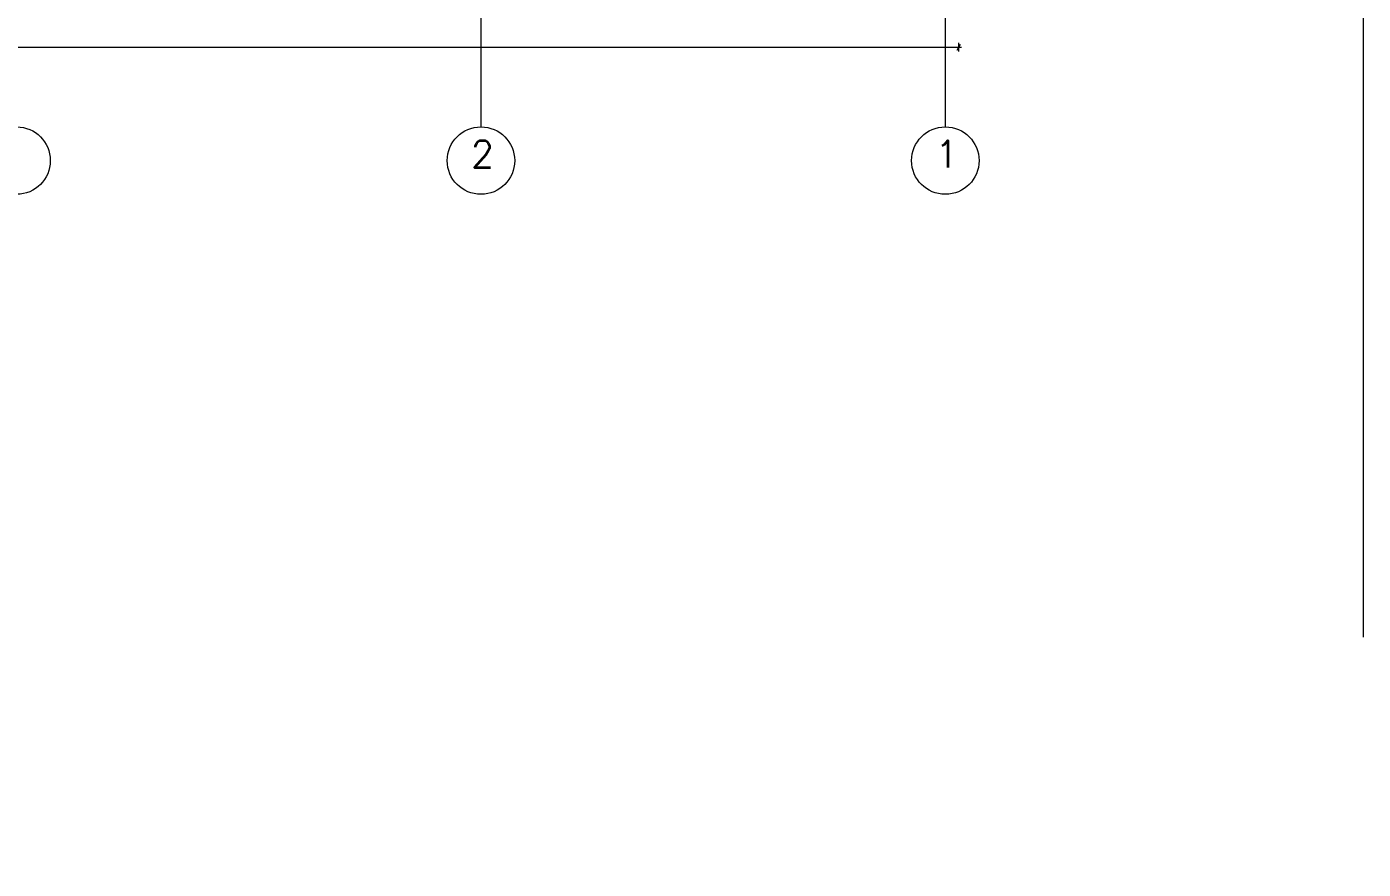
# Model space of a CAD drawing. Header units: millimetres. Extents: x 475616349 to 476941521, y 4620115302 to 4621446928.
# Drawn here: x 476739943 to 476759803, y 4620504760 to 4620517277 of the extents above; entities that cross this region are included whole.
import ezdxf

# ---------------------------------------------------------------- set-up
doc = ezdxf.new("R2010")
doc.units = ezdxf.units.MM
doc.header["$MEASUREMENT"] = 0
for name, color, linetype, lineweight in [('a-iataki_Pen_No__5_Pen_No__5_Pen_No__142', 142, 'Continuous', 0), ('New_Structural - Bearing_Pen_No__1', 1, 'Continuous', 0), ('zoma_Pen_No__142', 142, 'Continuous', 0), ('zoma_Pen_No__5_Pen_No__5_Pen_No__142', 142, 'Continuous', 0)]:
    doc.layers.add(name, color=color, linetype=linetype, lineweight=lineweight)
doc.layers.add('zoma', color=7, linetype='Continuous')
doc.styles.add('GENERATED_STYLE_2', font='arial.ttf')
doc.dimstyles.new('GENERATED_STYLE__1', dxfattribs={"dimtxt": 200, "dimasz": 64.421331, "dimexe": 0.18, "dimexo": 3, "dimgap": 0.09, "dimtad": 1, "dimtih": 1, "dimtoh": 1, "dimlfac": 0.001, "dimzin": 0, "dimdsep": 46, "dimtxsty": 'GENERATED_STYLE_2', "dimblk": 'ARROWHEAD_2', "dimblk1": 'ARROWHEAD_2', "dimblk2": 'ARROWHEAD_2', "dimcen": 0.09, "dimclrd": 142, "dimclre": 142, "dimclrt": 142, "dimadec": 0, "dimazin": 0, "dimtfac": 1, "dimtdec": 4, "dimtmove": 0, "dimatfit": 3, "dimfxl": 1, "dimtolj": 1, "dimtzin": 0, "dimarcsym": 0})

# ---------------------------------------------------------------- blocks, each defined once
blk = doc.blocks.new('*D206', base_point=(476577134, 4620325126))
at = {"layer": 'zoma_Pen_No__142', "color": 142, "linetype": 'Continuous', "lineweight": 0, "transparency": 16777216}
for p, q in [((476711951, 4620516973), (476711992, 4620516973)), ((476712017, 4620517016), (476711968, 4620516931)), ((476711992, 4620516910), (476711992, 4620517037)), ((476711992, 4620516973), (476753792, 4620516973)), ((476753768, 4620516931), (476753817, 4620517016)), ((476753792, 4620516910), (476753792, 4620517037)), ((476753792, 4620516973), (476753833, 4620516973))]:
    blk.add_line(p, q, dxfattribs=at)
at = {"layer": 'zoma_Pen_No__142', "color": 142, "lineweight": 0, "transparency": 16777216, "insert": (476732550, 4620517013), "char_height": 200, "attachment_point": 7, "style": 'GENERATED_STYLE_2'}
blk.add_mtext('\\A1;{\\pql;\\fArial CYR|b0|i0|c204|p34;41.80}', dxfattribs=at)
blk = doc.blocks.new('ARROWHEAD_2')
at = {"color": 0, "linetype": 'Continuous', "lineweight": 0}
for p, q in [((0, 0), (-1, 0)), ((-0.38, -0.66), (0.38, 0.66))]:
    blk.add_line(p, q, dxfattribs=at)

msp = doc.modelspace()

# ---------------------------------------------------------------- linework, layer by layer
at = {"layer": 'New_Structural - Bearing_Pen_No__1', "color": 1, "linetype": 'Continuous', "lineweight": 0}
msp.add_line((476759802.503, 4620534939.965), (476759802.503, 4620508208.639), dxfattribs=at)
at = {"layer": 'zoma_Pen_No__5_Pen_No__5_Pen_No__142', "color": 142, "linetype": 'Continuous', "lineweight": 0}
for p, q in [((476753591.674, 4620522072.325), (476753591.674, 4620515789.61)), ((476746692.044, 4620521874.831), (476746692.044, 4620515789.61))]:
    msp.add_line(p, q, dxfattribs=at)
for centre in [(476739792.044, 4620515288.495), (476746692.044, 4620515288.495), (476753592.044, 4620515288.495)]:
    msp.add_circle(centre, 501.115, dxfattribs=at)

# ---------------------------------------------------------------- texts
at = {"layer": 'a-iataki_Pen_No__5_Pen_No__5_Pen_No__142', "color": 142, "linetype": 'Continuous', "lineweight": 0, "char_height": 400, "attachment_point": 1}
for s, insert in [('\\A1;{\\pql;\\Ftxt.shx;2}', (476746543.304, 4620515584.613)), ('\\A1;{\\pql;\\Ftxt.shx;1}', (476753442.935, 4620515584.613))]:
    msp.add_mtext(s, dxfattribs=dict(at, insert=insert))

# ---------------------------------------------------------------- dimensions: what is measured, and where the dimension line sits
at = {"layer": 'zoma', "color": 142, "linetype": 'Continuous', "lineweight": 0}
dim = msp.add_linear_dim(base=(476753792.044, 4620516973.278), p1=(476711992.044, 4620504880.726), p2=(476753792.044, 4620504759.84), dimstyle='GENERATED_STYLE__1', dxfattribs=at)
dim.commit()
dim.dimension.update_dxf_attribs({"geometry": '*D206', "text_midpoint": (476732886.102, 4620517113.278), "dimtype": 160})

doc.saveas('drawing.dxf')
